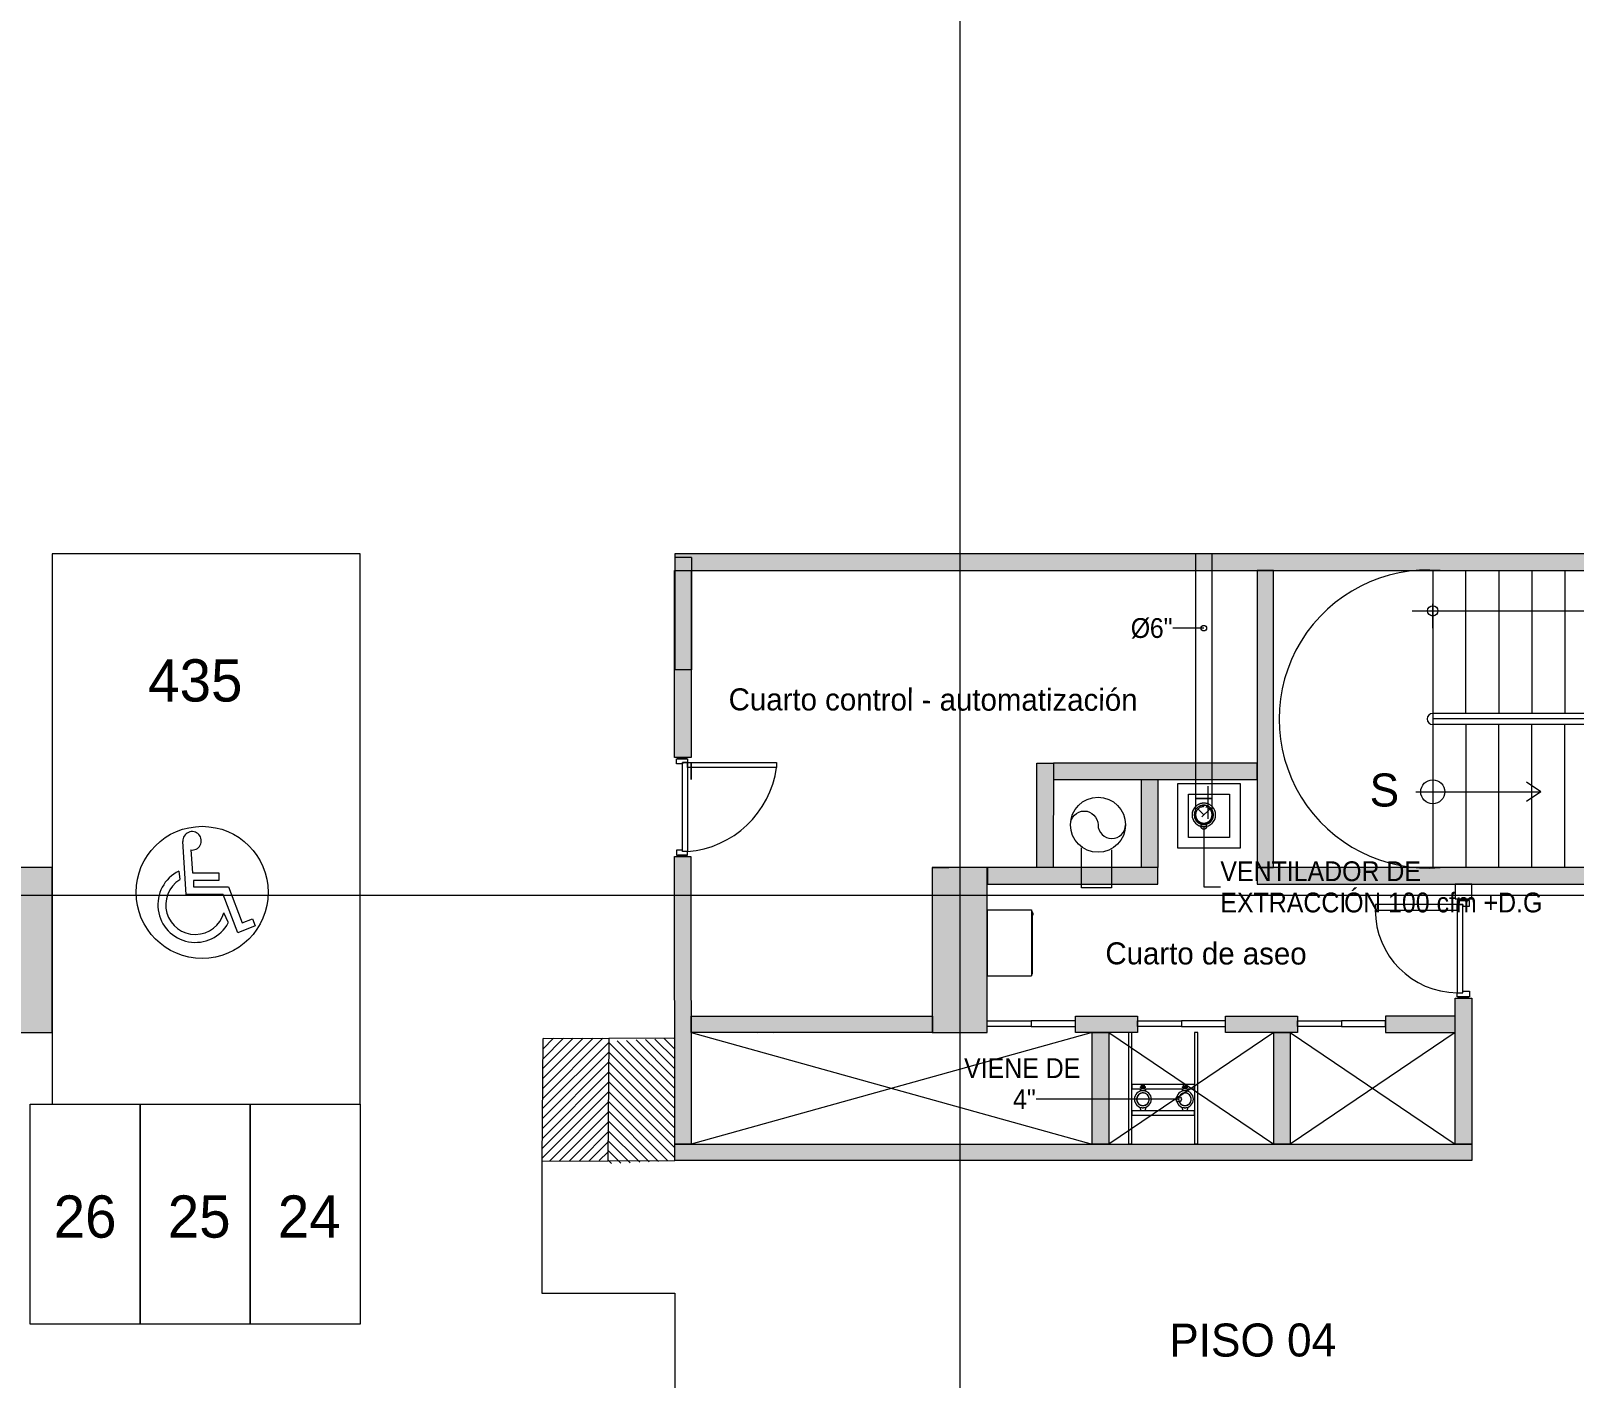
# Model space of a CAD drawing. Header units: metres. Extents: x 32 to 132, y -29 to 44.
# Drawn here: x 100.8 to 114.82, y -16.31 to -4.07 of the extents above; entities that cross this region are included whole.
import ezdxf

# ---------------------------------------------------------------- set-up
doc = ezdxf.new("R2010")
doc.units = ezdxf.units.M
doc.header["$LTSCALE"] = 100
doc.linetypes.add('Hidden 1_5', pattern=[0.0022, 0.0015, -0.0007])
doc.linetypes.add('HIDDEN JT', pattern=[0.0016, 0.001, -0.0006])
doc.layers.get('Defpoints').update_dxf_attribs({"color": 254, "lineweight": 9})
doc.layers.add('A-DETL', color=7, linetype='Continuous', lineweight=9, true_color=0x00a600)
for name, color, linetype, lineweight in [('A-WALL', 8, 'Continuous', 9), ('Arqui', 8, 'Continuous', 0), ('G-ANNO-TEXT', 7, 'Continuous', 9), ('M-EQPM', 7, 'Continuous', 18), ('M-EQPM-IDEN', 7, 'Continuous', 9), ('M-HVAC-DUCT', 7, 'Continuous', 18), ('M-HVAC-DUCT-ANNO', 7, 'Hidden 1_5', 18), ('M-HVAC-DUCT-IDEN', 7, 'Continuous', 9), ('P-PIPE', 7, 'Continuous', 18), ('P-PIPE-IDEN', 7, 'Continuous', 9)]:
    doc.layers.add(name, color=color, linetype=linetype, lineweight=lineweight)
doc.styles.add('A-DIM', font='romans.shx', dxfattribs={"width": 0.85})
doc.styles.add('SansSerif_2', font='SANSS__.TTF', dxfattribs={"width": 0.9, "height": 0.18})
doc.dimstyles.new('A-DIM0125', dxfattribs={"dimscale": 125, "dimtxt": 0.0015, "dimasz": 0.0015, "dimexe": 0.0005, "dimexo": 0.0005, "dimgap": 0.0003, "dimtad": 1, "dimzin": 1, "dimtxsty": 'A-DIM', "dimblk": 'SMALL', "dimcen": 0.0015, "dimdle": 0.0015, "dimclrd": 256, "dimclre": 252, "dimclrt": 2, "dimazin": 0, "dimtfac": 1, "dimtmove": 2, "dimatfit": 3, "dimldrblk": 'OPEN90', "dimfxl": 1, "dimlwd": -1, "dimlwe": -1, "dimarcsym": 0})

# ---------------------------------------------------------------- blocks, each defined once
blk = doc.blocks.new('discap')
at = {"layer": 'Arqui'}
for p, q in [((-179169, -277469), (-179154, -277610)), ((-178353, -278322), (-178426, -278155))]:
    blk.add_line(p, q, dxfattribs=at)
blk.add_lwpolyline([(-178974, -277120), (-178946, -277498), (-178511, -277498), (-178511, -277624), (-178926, -277624), (-178926, -277730), (-178352, -277730), (-178127, -278321), (-177953, -278254), (-177909, -278371), (-178198, -278488), (-178440, -277852), (-179047, -277852), (-179102, -276980)], dxfattribs=at)
for centre, radius, start, end in [((-178951, -276970), 152, 261.2603, 183.6697), ((-178897, -278025), 619, 116.0954, 331.345), ((-178897, -278025), 488, 121.7945, 344.571)]:
    blk.add_arc(centre, radius, start, end, dxfattribs=at)
blk = doc.blocks.new('_Small')
at = {"layer": 'Arqui', "lineweight": -2}
blk.add_circle((0, 0), 0.25, dxfattribs=at)
blk = doc.blocks.new('*D156')
at = {"layer": 'Arqui', "color": 252, "transparency": 16777216}
for p, q in [((33.433, 19.476), (33.433, 19.696)), ((36.433, 18.764), (36.433, 19.696))]:
    blk.add_line(p, q, dxfattribs=at)
at = {"layer": 'Arqui', "transparency": 16777216}
blk.add_line((33.245, 19.633), (36.62, 19.633), dxfattribs=at)
at = {"layer": 'Defpoints', "color": 0, "transparency": 16777216}
for p in [(36.433, 19.633), (33.433, 19.414), (36.433, 18.701)]:
    blk.add_point(p, dxfattribs=at)
at = {"layer": 'Arqui', "transparency": 16777216, "xscale": 0.1875, "yscale": 0.1875, "zscale": 0.1875, "rotation": 180}
blk.add_blockref('_Small', (33.433, 19.633), dxfattribs=at)
at = {"layer": 'Arqui', "transparency": 16777216, "xscale": 0.1875, "yscale": 0.1875, "zscale": 0.1875}
blk.add_blockref('_Small', (36.433, 19.633), dxfattribs=at)
at = {"layer": 'Arqui', "color": 2, "transparency": 16777216, "insert": (35.157, 19.783), "char_height": 0.1875, "attachment_point": 5, "style": 'A-DIM'}
blk.add_mtext('3,00', dxfattribs=at)
blk = doc.blocks.new('_Open90')
at = {"layer": 'Arqui', "lineweight": -2}
for p, q in [((0, 0), (-1, 0)), ((-0.5, 0.5), (0, 0)), ((0, 0), (-0.5, -0.5))]:
    blk.add_line(p, q, dxfattribs=at)
blk = doc.blocks.new('estructura etapa 3')
at = {"layer": 'Arqui'}
h = blk.add_hatch(color=256, dxfattribs=at)
h.paths.add_polyline_path([(-91.651, -6658.124), (-91.651, -6657.624), (-92.35, -6657.624), (-92.35, -6658.124)])
h.paths.add_polyline_path([(-49.354, -6658.124), (-49.354, -6657.624), (-50.055, -6657.624), (-50.055, -6658.124)])
h.paths.add_polyline_path([(-56.053, -6658.124), (-56.053, -6657.624), (-56.753, -6657.624), (-56.753, -6658.124)])
h.paths.add_polyline_path([(-76.45, -6659.124), (-76.95, -6659.124), (-76.95, -6657.624), (-76.45, -6657.624)])
h.paths.add_polyline_path([(-83.95, -6659.124), (-84.45, -6659.124), (-84.45, -6657.624), (-83.95, -6657.624)])
h.paths.add_polyline_path([(-60.452, -6659.124), (-60.952, -6659.124), (-60.952, -6657.624), (-60.452, -6657.624)])
h.paths.add_polyline_path([(-67.95, -6659.124), (-68.45, -6659.124), (-68.45, -6657.624), (-67.95, -6657.624)])
h.paths.add_polyline_path([(-91.85, -6668.199), (-91.851, -6667.599), (-92.35, -6667.599), (-92.349, -6668.199)])
h.paths.add_polyline_path([(-49.354, -6668.199), (-49.354, -6667.599), (-49.854, -6667.599), (-49.854, -6668.199)])
h.paths.add_polyline_path([(-56.154, -6668.149), (-56.154, -6667.649), (-56.854, -6667.649), (-56.854, -6668.149)])
h.paths.add_polyline_path([(-59.952, -6667.649), (-59.952, -6668.149), (-61.452, -6668.149), (-61.452, -6667.649)])
h.paths.add_polyline_path([(-75.95, -6667.649), (-75.95, -6668.149), (-77.45, -6668.149), (-77.45, -6667.649)])
h.paths.add_polyline_path([(-68.95, -6667.649), (-68.95, -6668.149), (-67.45, -6668.149), (-67.45, -6667.649)])
h.paths.add_polyline_path([(-84.95, -6667.649), (-84.95, -6668.149), (-83.45, -6668.149), (-83.45, -6667.649)])
h.paths.add_polyline_path([(-91.85, -6676.199), (-91.85, -6675.599), (-92.349, -6675.599), (-92.349, -6676.199)])
h.paths.add_polyline_path([(-49.354, -6676.199), (-49.354, -6675.599), (-49.854, -6675.599), (-49.854, -6676.199)])
h.paths.add_polyline_path([(-56.154, -6676.149), (-56.154, -6675.649), (-56.754, -6675.649), (-56.754, -6676.149)])
h.paths.add_polyline_path([(-59.952, -6675.649), (-59.952, -6676.149), (-61.452, -6676.149), (-61.452, -6675.649)])
h.paths.add_polyline_path([(-75.95, -6675.649), (-75.95, -6676.149), (-77.45, -6676.149), (-77.45, -6675.649)])
h.paths.add_polyline_path([(-68.95, -6675.649), (-68.95, -6676.149), (-67.45, -6676.149), (-67.45, -6675.649)])
h.paths.add_polyline_path([(-84.95, -6675.649), (-84.95, -6676.149), (-83.45, -6676.149), (-83.45, -6675.649)])
h.paths.add_polyline_path([(-91.847, -6686.299), (-91.851, -6685.699), (-92.35, -6685.699), (-92.346, -6686.299)])
h.paths.add_polyline_path([(-49.354, -6686.299), (-49.354, -6685.699), (-49.854, -6685.699), (-49.854, -6686.299)])
h.paths.add_polyline_path([(-56.154, -6686.249), (-56.154, -6685.749), (-56.754, -6685.749), (-56.754, -6686.249)])
h.paths.add_polyline_path([(-59.952, -6685.749), (-59.952, -6686.249), (-61.452, -6686.249), (-61.452, -6685.749)])
h.paths.add_polyline_path([(-75.95, -6685.749), (-75.95, -6686.249), (-77.45, -6686.249), (-77.45, -6685.749)])
h.paths.add_polyline_path([(-68.95, -6685.749), (-68.95, -6686.249), (-67.45, -6686.249), (-67.45, -6685.749)])
h.paths.add_polyline_path([(-84.95, -6685.749), (-84.95, -6686.249), (-83.45, -6686.249), (-83.45, -6685.749)])
h.paths.add_polyline_path([(-49.353, -6694.294), (-49.354, -6693.699), (-49.855, -6693.699), (-49.854, -6694.294)])
h.paths.add_polyline_path([(-56.054, -6694.249), (-56.054, -6693.749), (-56.753, -6693.749), (-56.753, -6694.249)])
h.paths.add_polyline_path([(-91.651, -6694.249), (-91.651, -6693.749), (-92.35, -6693.749), (-92.35, -6694.249)])
h.paths.add_polyline_path([(-59.952, -6693.749), (-59.952, -6694.249), (-61.452, -6694.249), (-61.452, -6693.749)])
h.paths.add_polyline_path([(-75.95, -6693.749), (-75.95, -6694.249), (-77.45, -6694.249), (-77.45, -6693.749)])
h.paths.add_polyline_path([(-68.95, -6693.749), (-68.95, -6694.249), (-67.45, -6694.249), (-67.45, -6693.749)])
h.paths.add_polyline_path([(-84.95, -6693.749), (-84.95, -6694.249), (-83.45, -6694.249), (-83.45, -6693.749)])
h.paths.add_polyline_path([(-49.358, -6703.974), (-49.353, -6703.374), (-49.854, -6703.374), (-49.859, -6703.974)])
h.paths.add_polyline_path([(-56.054, -6703.924), (-56.054, -6703.424), (-56.753, -6703.424), (-56.753, -6703.924)])
h.paths.add_polyline_path([(-67.95, -6704.924), (-67.95, -6703.424), (-68.45, -6703.424), (-68.45, -6704.924)])
h.paths.add_polyline_path([(-91.651, -6703.924), (-91.651, -6703.424), (-92.35, -6703.424), (-92.35, -6703.924)])
h.paths.add_polyline_path([(-61.847, -6703.424), (-60.347, -6703.424), (-60.347, -6703.924), (-61.847, -6703.924)])
h.paths.add_polyline_path([(-83.95, -6704.924), (-83.95, -6703.424), (-84.45, -6703.424), (-84.45, -6704.924)])
h.paths.add_polyline_path([(-76.45, -6704.924), (-76.45, -6703.424), (-76.95, -6703.424), (-76.95, -6704.924)])
h.paths.add_polyline_path([(-49.354, -6711.949), (-49.354, -6711.449), (-50.054, -6711.449), (-50.054, -6711.949)])
h.paths.add_polyline_path([(-55.954, -6711.949), (-55.954, -6711.449), (-56.654, -6711.449), (-56.654, -6711.949)])
h.paths.add_polyline_path([(-91.65, -6711.949), (-91.65, -6711.449), (-92.35, -6711.449), (-92.35, -6711.949)])
h.paths.add_polyline_path([(-60.952, -6711.949), (-60.952, -6709.549), (-60.452, -6709.549), (-60.452, -6711.949)])
h.paths.add_polyline_path([(-68.45, -6709.549), (-68.45, -6711.949), (-67.95, -6711.949), (-67.95, -6709.549)])
h.paths.add_polyline_path([(-76.95, -6709.549), (-76.95, -6711.949), (-76.45, -6711.949), (-76.45, -6709.549)])
h.paths.add_polyline_path([(-83.95, -6709.549), (-83.95, -6711.949), (-84.45, -6711.949), (-84.45, -6709.549)])
for p, q in [((-68.2, -6655.354), (-68.2, -6714.914)), ((-93.52, -6703.674), (-46.502, -6703.674))]:
    blk.add_line(p, q, dxfattribs=at)
for points in [[(-76.45, -6704.924), (-76.45, -6703.424), (-76.95, -6703.424), (-76.95, -6704.924)], [(-67.95, -6704.924), (-67.95, -6703.424), (-68.45, -6703.424), (-68.45, -6704.924)]]:
    blk.add_lwpolyline(points, close=True, dxfattribs=at)
blk = doc.blocks.new('soporte tuberia Ayura - 4_-2612578-NIVEL 04')
at = {"layer": 'P-PIPE'}
for p, q in [((-0.285, 0.237), (-0.315, 0.237)), ((-0.315, 0.237), (-0.315, -0.773)), ((-0.285, -0.773), (-0.285, 0.237)), ((0.285, 0.237), (0.285, -0.773)), ((0.315, 0.237), (0.285, 0.237)), ((0.315, -0.773), (0.315, 0.237)), ((0.285, -0.023), (-0.285, -0.023)), ((-0.285, -0.023), (-0.285, -0.063)), ((-0.285, -0.063), (0.285, -0.063)), ((0.285, -0.063), (0.285, -0.023)), ((-0.206, -0.263), (-0.285, -0.263)), ((-0.285, -0.263), (-0.285, -0.303)), ((-0.208, -0.265), (-0.208, -0.263)), ((-0.208, -0.263), (-0.208, -0.265)), ((-0.208, -0.263), (-0.206, -0.263)), ((-0.208, -0.263), (-0.206, -0.263)), ((-0.208, -0.303), (-0.208, -0.265)), ((-0.206, -0.265), (-0.208, -0.265)), ((-0.206, -0.265), (-0.206, -0.263)), ((-0.206, -0.263), (-0.186, -0.263)), ((-0.206, -0.263), (-0.206, -0.265)), ((-0.206, -0.265), (-0.186, -0.265)), ((-0.206, -0.265), (-0.206, -0.303)), ((-0.197, -0.28), (-0.2, -0.283)), ((-0.193, -0.282), (-0.197, -0.28)), ((-0.186, -0.263), (-0.186, -0.265)), ((-0.186, -0.265), (-0.186, -0.263)), ((-0.186, -0.263), (-0.184, -0.263)), ((-0.186, -0.263), (-0.184, -0.263)), ((0.175, -0.263), (-0.186, -0.263)), ((-0.186, -0.303), (-0.186, -0.265)), ((-0.184, -0.265), (-0.186, -0.265)), ((-0.184, -0.265), (-0.184, -0.263)), ((-0.184, -0.263), (-0.184, -0.265)), ((-0.184, -0.265), (-0.184, -0.303)), ((0.173, -0.265), (0.173, -0.263)), ((0.173, -0.263), (0.173, -0.265)), ((0.173, -0.263), (0.175, -0.263)), ((0.173, -0.263), (0.175, -0.263)), ((0.173, -0.303), (0.173, -0.265)), ((0.175, -0.265), (0.173, -0.265)), ((0.175, -0.265), (0.175, -0.263)), ((0.175, -0.263), (0.195, -0.263)), ((0.175, -0.263), (0.175, -0.265)), ((0.175, -0.265), (0.195, -0.265)), ((0.175, -0.265), (0.175, -0.303)), ((0.185, -0.28), (0.181, -0.283)), ((0.189, -0.282), (0.185, -0.28)), ((0.195, -0.263), (0.195, -0.265)), ((0.195, -0.265), (0.195, -0.263)), ((0.195, -0.263), (0.197, -0.263)), ((0.195, -0.263), (0.197, -0.263)), ((0.285, -0.263), (0.195, -0.263)), ((0.195, -0.303), (0.195, -0.265)), ((0.197, -0.265), (0.195, -0.265)), ((0.197, -0.265), (0.197, -0.263)), ((0.197, -0.263), (0.197, -0.265)), ((0.197, -0.265), (0.197, -0.303)), ((0.285, -0.303), (0.285, -0.263)), ((-0.285, -0.303), (-0.208, -0.303)), ((-0.206, -0.303), (-0.208, -0.303)), ((-0.206, -0.303), (-0.186, -0.303)), ((-0.2, -0.283), (-0.2, -0.287)), ((-0.2, -0.287), (-0.196, -0.289)), ((-0.196, -0.289), (-0.192, -0.286)), ((-0.192, -0.286), (-0.193, -0.282)), ((-0.184, -0.303), (-0.186, -0.303)), ((-0.184, -0.303), (0.173, -0.303)), ((0.175, -0.303), (0.173, -0.303)), ((0.175, -0.303), (0.195, -0.303)), ((0.181, -0.283), (0.181, -0.287)), ((0.181, -0.287), (0.185, -0.289)), ((0.185, -0.289), (0.189, -0.286)), ((0.189, -0.286), (0.189, -0.282)), ((0.197, -0.303), (0.195, -0.303)), ((0.197, -0.303), (0.285, -0.303)), ((-0.315, -0.773), (-0.285, -0.773)), ((0.285, -0.773), (0.315, -0.773))]:
    blk.add_line(p, q, dxfattribs=at)
blk = doc.blocks.new('TAA - Ayura Etapa 3 - TAA - Ayura Etapa 3-2429334-NIVEL 04')
at = {"layer": 'M-EQPM', "color": 1, "true_color": 0xff0000}
for p, q in [((-1.6, 0), (-1, 0)), ((-1.6, 0), (-1.6, -0.4)), ((-1, 0), (-1, -0.4)), ((-1, -0.4), (-1.6, -0.4)), ((-1.584, -0.4), (-1.584, -0.408)), ((-1.015, -0.408), (-1.584, -0.408)), ((-1.049, -0.408), (-1.049, -0.412)), ((-1.046, -0.412), (-1.049, -0.412)), ((-1.046, -0.408), (-1.046, -0.412)), ((-1.036, -0.412), (-1.046, -0.412)), ((-1.036, -0.408), (-1.036, -0.412)), ((-1.029, -0.412), (-1.036, -0.412)), ((-1.029, -0.412), (-1.029, -0.408)), ((-1.015, -0.408), (-1.015, -0.4))]:
    blk.add_line(p, q, dxfattribs=at)
blk = doc.blocks.new('Victaulic-IPS-Rigid Coupling Style 07-W07-107 - Standard-V77-NIVEL 04')
at = {"layer": 'A-DETL', "color": 1, "linetype": 'HIDDEN JT', "true_color": 0xff0000}
for p, q in [((65.646, -13.667), (65.643, -13.667)), ((65.688, -13.667), (65.685, -13.667))]:
    blk.add_line(p, q, dxfattribs=at)
for radius, start, end in [(0.0571, 120.3852, 149.6148), (0.0571, 90.3836, 119.6164), (0.077, 90.4844, 95.0178), (0.077, 84.9822, 89.3909), (0.0571, 75.4411, 87.0168), (0.077, 75.5876, 87.4941), (0.077, 80.421, 83.232), (0.077, 77.6133, 79.5682), (0.0571, 60.3817, 75), (0.077, 73.3108, 73.8546), (0.0571, 30.3799, 59.6201), (0.0571, 150.3859, 179.6141), (0.0571, 180.3856, 209.6144), (0.0571, 210.3844, 239.6156), (0.0571, 240.3826, 255), (0.077, 253.3098, 253.8539), (0.077, 255.5869, 267.4934), (0.077, 257.6132, 259.5679), (0.0571, 255.4403, 267.0156), (0.077, 260.4207, 263.232), (0.077, 264.9803, 269.3913), (0.0571, 270.3806, 299.6194), (0.077, 270.4823, 275.0197), (0.0571, 300.3791, 329.6209), (0.0571, 0.3787, 29.6213), (0.0571, 330.3784, 359.6216)]:
    blk.add_arc((65.665, -13.779), radius, start, end, dxfattribs=at)
for centre in [(65.643, -13.688), (65.688, -13.688)]:
    blk.add_ellipse(centre, major_axis=(0, 0.0212), ratio=0.000006, start_param=5.449518, end_param=6.283185, dxfattribs=at)
blk = doc.blocks.new('Victaulic-IPS-Rigid Coupling Style 07-W07-107 - Standard-V78-NIVEL 04')
at = {"layer": 'A-DETL', "color": 1, "linetype": 'HIDDEN JT', "true_color": 0xff0000}
for p, q in [((65.646, -13.667), (65.643, -13.667)), ((65.688, -13.667), (65.685, -13.667))]:
    blk.add_line(p, q, dxfattribs=at)
blk = doc.blocks.new('Victaulic-IPS-Rigid Coupling Style 07-W07-107 - Standard-V79-NIVEL 04')
at = {"layer": 'A-DETL', "color": 11, "linetype": 'HIDDEN JT', "true_color": 0xff8080}
for p, q in [((66.028, -13.667), (66.024, -13.667)), ((66.07, -13.667), (66.066, -13.667))]:
    blk.add_line(p, q, dxfattribs=at)
for radius, start, end in [(0.0571, 120.3815, 149.6185), (0.0571, 90.3819, 119.6181), (0.077, 90.4832, 95.0188), (0.077, 84.9812, 89.3909), (0.077, 75.587, 87.4938), (0.0571, 75.4404, 87.0172), (0.077, 80.421, 83.2325), (0.077, 77.6133, 79.5682), (0.0571, 60.3823, 75), (0.077, 73.3098, 73.854), (0.0571, 30.3827, 59.6173), (0.0571, 150.3813, 179.6187), (0.0571, 180.3813, 209.6187), (0.0571, 210.3815, 239.6185), (0.0571, 240.3819, 255), (0.077, 253.3108, 253.8545), (0.077, 255.5875, 267.4938), (0.077, 257.6132, 259.5679), (0.0571, 255.441, 267.0152), (0.077, 260.4207, 263.2315), (0.077, 264.9812, 269.3913), (0.0571, 270.3823, 299.6177), (0.077, 270.4836, 275.0188), (0.0571, 300.3827, 329.6173), (0.0571, 0.3829, 29.6171), (0.0571, 330.3829, 359.6171)]:
    blk.add_arc((66.047, -13.779), radius, start, end, dxfattribs=at)
for centre in [(66.024, -13.688), (66.07, -13.688)]:
    blk.add_ellipse(centre, major_axis=(0, 0.0212), ratio=0.000002, start_param=5.449565, end_param=6.283185, dxfattribs=at)
blk = doc.blocks.new('Victaulic-IPS-Rigid Coupling Style 07-W07-107 - Standard-V80-NIVEL 04')
at = {"layer": 'A-DETL', "color": 11, "linetype": 'HIDDEN JT', "true_color": 0xff8080}
for p, q in [((66.028, -13.667), (66.024, -13.667)), ((66.07, -13.667), (66.066, -13.667))]:
    blk.add_line(p, q, dxfattribs=at)
blk = doc.blocks.new('Victaulic-IPS-Rigid Coupling Style 07-W07-107 - Standard-2589299-NIVEL 04')
at = {"layer": 'A-DETL', "color": 1, "linetype": 'HIDDEN JT', "true_color": 0xff0000}
for p, q in [((65.646, -13.667), (65.643, -13.667)), ((65.688, -13.667), (65.685, -13.667))]:
    blk.add_line(p, q, dxfattribs=at)
at = {"layer": 'P-PIPE', "color": 1, "true_color": 0xff0000}
for start, end in [(75, 90), (80.0209, 87.4584), (255, 270), (260.0209, 267.4584)]:
    blk.add_arc((65.665, -13.779), 0.077, start, end, dxfattribs=at)
blk = doc.blocks.new('Victaulic-IPS-Rigid Coupling Style 07-W07-107 - Standard-V50-NIVEL 04')
at = {"layer": 'A-DETL', "color": 1, "linetype": 'HIDDEN JT', "true_color": 0xff0000}
for p, q in [((65.646, -13.667), (65.643, -13.667)), ((65.643, -13.667), (65.643, -13.674)), ((65.688, -13.667), (65.685, -13.667)), ((65.688, -13.674), (65.688, -13.667))]:
    blk.add_line(p, q, dxfattribs=at)
for radius, start, end in [(0.0572, 120.3824, 149.6176), (0.0572, 90.3823, 119.6177), (0.0571, 60.3821, 75), (0.0571, 30.382, 59.618), (0.0572, 150.3824, 179.6176), (0.0572, 180.3824, 209.6176), (0.0572, 210.3823, 239.6177), (0.0572, 240.3821, 255), (0.0572, 270.382, 299.618), (0.0572, 300.3819, 329.6181), (0.0572, 0.3819, 29.6181), (0.0571, 330.3818, 359.6182)]:
    blk.add_arc((65.665, -13.779), radius, start, end, dxfattribs=at)
at = {"layer": 'P-PIPE', "color": 1, "true_color": 0xff0000}
for p, q in [((65.643, -13.705), (65.643, -13.694)), ((65.688, -13.694), (65.688, -13.705)), ((65.643, -13.87), (65.643, -13.852)), ((65.643, -13.87), (65.643, -13.874)), ((65.688, -13.852), (65.688, -13.87)), ((65.688, -13.874), (65.688, -13.87))]:
    blk.add_line(p, q, dxfattribs=at)
for radius, start, end in [(0.077, 0, 180), (0.077, 105.9515, 107.2793), (0.077, 92.2009, 102.3868), (0.0571, 75, 90), (0.077, 75.2866, 87.7991), (0.077, 80.0209, 87.4584), (0.077, 72.7207, 74.6725), (0.077, 180, 0), (0.077, 252.7207, 254.6725), (0.077, 255.2866, 267.7991), (0.0572, 255, 270), (0.077, 260.0209, 267.4584), (0.077, 272.2009, 282.3868), (0.077, 285.9515, 287.2793)]:
    blk.add_arc((65.665, -13.779), radius, start, end, dxfattribs=at)
blk = doc.blocks.new('Victaulic-IPS-Rigid Coupling Style 07-W07-107 - Standard-V81-NIVEL 04')
at = {"layer": 'A-DETL', "color": 11, "linetype": 'HIDDEN JT', "true_color": 0xff8080}
for p, q in [((66.028, -13.667), (66.024, -13.667)), ((66.07, -13.667), (66.066, -13.667))]:
    blk.add_line(p, q, dxfattribs=at)
blk = doc.blocks.new('Victaulic-IPS-Rigid Coupling Style 07-W07-107 - Standard-V51-NIVEL 04')
at = {"layer": 'A-DETL', "color": 11, "linetype": 'HIDDEN JT', "true_color": 0xff8080}
for p, q in [((66.028, -13.667), (66.024, -13.667)), ((66.024, -13.667), (66.024, -13.674)), ((66.07, -13.667), (66.066, -13.667)), ((66.07, -13.674), (66.07, -13.667))]:
    blk.add_line(p, q, dxfattribs=at)
for radius, start, end in [(0.0572, 120.3823, 149.6177), (0.0571, 90.3822, 119.6178), (0.0572, 60.3821, 75), (0.0572, 30.3819, 59.6181), (0.0571, 150.3824, 179.6176), (0.0571, 180.3824, 209.6176), (0.0572, 210.3823, 239.6177), (0.0571, 240.3822, 255), (0.0571, 270.3821, 299.6179), (0.0571, 300.3819, 329.6181), (0.0572, 0.3819, 29.6181), (0.0571, 330.3819, 359.6181)]:
    blk.add_arc((66.047, -13.779), radius, start, end, dxfattribs=at)
at = {"layer": 'P-PIPE', "color": 11, "true_color": 0xff8080}
for p, q in [((66.024, -13.705), (66.024, -13.694)), ((66.07, -13.694), (66.07, -13.705)), ((66.024, -13.87), (66.024, -13.852)), ((66.024, -13.87), (66.024, -13.874)), ((66.07, -13.852), (66.07, -13.87)), ((66.07, -13.874), (66.07, -13.87))]:
    blk.add_line(p, q, dxfattribs=at)
for radius, start, end in [(0.077, 0, 180), (0.077, 105.9515, 107.2793), (0.077, 92.2009, 102.3868), (0.0572, 75, 90), (0.077, 80.0209, 87.4584), (0.077, 75.2866, 87.7991), (0.077, 72.7207, 74.6725), (0.077, 180, 0), (0.077, 252.7207, 254.6725), (0.077, 255.2866, 267.7991), (0.0571, 255, 270), (0.077, 260.0209, 267.4584), (0.077, 272.2009, 282.3868), (0.077, 285.9515, 287.2793)]:
    blk.add_arc((66.047, -13.779), radius, start, end, dxfattribs=at)
blk = doc.blocks.new('VENT_ EXT_ 100 CFM - HCM-150-V67-NIVEL 04')
at = {"layer": 'A-DETL', "color": 3, "linetype": 'HIDDEN JT', "true_color": 0x00ff00, "flags": 128}
blk.add_lwpolyline([(66.219, -11.088), (66.215, -11.089), (66.211, -11.089), (66.207, -11.089), (66.202, -11.09), (66.198, -11.091), (66.194, -11.092), (66.19, -11.093), (66.186, -11.094), (66.182, -11.095), (66.178, -11.097), (66.174, -11.099), (66.17, -11.101), (66.166, -11.103), (66.163, -11.105), (66.159, -11.107), (66.155, -11.11), (66.152, -11.112), (66.149, -11.115), (66.146, -11.118), (66.144, -11.119)], dxfattribs=at)
at = {"layer": 'A-DETL', "color": 3, "linetype": 'HIDDEN JT', "true_color": 0x00ff00}
for radius, start, end in [(0.087, 162.8624, 177.1376), (0.087, 182.8624, 197.1376), (0.087, 22.8624, 157.1376), (0.107, 44.8494, 135.1529), (0.087, 80, 100), (0.087, 2.8624, 17.1376), (0.087, 342.8624, 357.1376), (0.087, 202.8624, 217.1376), (0.087, 222.8624, 237.1376), (0.087, 242.8624, 257.0654), (0.087, 265.5572, 274.4428), (0.087, 265.6815, 274.319), (0.087, 282.9346, 297.1376), (0.087, 302.8624, 317.1376), (0.087, 322.2708, 322.4842), (0.087, 322.8624, 337.1376)]:
    blk.add_arc((66.219, -11.195), radius, start, end, dxfattribs=at)
at = {"layer": 'M-EQPM', "color": 3, "true_color": 0x00ff00, "flags": 128}
for points in [[(66.144, -11.119), (66.143, -11.121), (66.14, -11.124), (66.137, -11.127), (66.134, -11.131), (66.132, -11.134), (66.129, -11.138), (66.127, -11.141), (66.125, -11.145), (66.123, -11.149), (66.121, -11.153), (66.12, -11.157), (66.118, -11.161), (66.117, -11.165), (66.116, -11.169), (66.115, -11.173), (66.114, -11.177), (66.113, -11.182), (66.113, -11.186), (66.112, -11.19), (66.112, -11.194), (66.112, -11.195)], [(66.112, -11.195), (66.112, -11.2), (66.113, -11.204), (66.113, -11.208), (66.114, -11.213), (66.114, -11.217), (66.115, -11.221), (66.117, -11.225), (66.118, -11.229), (66.119, -11.233), (66.121, -11.237), (66.123, -11.241), (66.124, -11.245), (66.126, -11.249), (66.129, -11.252), (66.131, -11.256), (66.134, -11.259), (66.136, -11.263), (66.139, -11.266), (66.142, -11.269), (66.145, -11.272), (66.148, -11.275), (66.151, -11.278), (66.155, -11.281), (66.158, -11.283), (66.162, -11.286), (66.165, -11.288), (66.169, -11.29), (66.173, -11.292), (66.177, -11.294), (66.181, -11.295), (66.185, -11.297), (66.189, -11.298), (66.193, -11.299), (66.197, -11.3), (66.201, -11.301), (66.205, -11.302), (66.21, -11.302), (66.214, -11.302), (66.218, -11.302), (66.219, -11.302)]]:
    blk.add_lwpolyline(points, dxfattribs=at)
at = {"layer": 'M-EQPM', "color": 3, "true_color": 0x00ff00}
for radius, start, end in [(0.107, 135.1795, 180), (0.107, 180, 360), (0.087, 177.3264, 180), (0.087, 180, 182.6736), (0.087, 157.3264, 162.6736), (0.107, 360, 44.8227), (0.087, 17.3271, 22.6729), (0.087, 360, 2.6729), (0.087, 357.3271, 360), (0.087, 197.3264, 202.6736), (0.087, 217.3264, 222.6736), (0.087, 237.3265, 242.6735), (0.087, 257.0983, 265.1901), (0.087, 260, 265.3062), (0.087, 274.6943, 280), (0.087, 274.81, 282.9017), (0.087, 297.3269, 302.673), (0.087, 317.327, 322.238), (0.087, 337.3271, 342.6729)]:
    blk.add_arc((66.219, -11.195), radius, start, end, dxfattribs=at)
blk = doc.blocks.new('M_Round Transition - Angle - 30 PVC-2038070-NIVEL 04')
at = {"layer": 'A-DETL', "color": 3, "linetype": 'HIDDEN JT', "true_color": 0x00ff00}
for radius, start, end in [(0.0876, 90, 150), (0.075, 90, 180), (0.075, 180.5735, 199.7787), (0.0876, 30, 90), (0.075, 0, 90), (0.075, 340.2272, 359.4071), (0.075, 205.2214, 224.4238), (0.075, 225.5771, 244.777), (0.075, 250.2231, 269.4176), (0.075, 270.584, 289.7746), (0.075, 295.2255, 314.4107), (0.075, 315.5902, 334.7729)]:
    blk.add_arc((66.219, -11.195), radius, start, end, dxfattribs=at)
at = {"layer": 'M-HVAC-DUCT', "color": 3, "true_color": 0x00ff00}
for radius, start, end in [(0.0876, 150, 270), (0.0876, 270, 30), (0.075, 199.9742, 205.0259), (0.075, 244.9725, 250.0276), (0.075, 289.9701, 295.03), (0.075, 334.9684, 340.0317)]:
    blk.add_arc((66.219, -11.195), radius, start, end, dxfattribs=at)
blk = doc.blocks.new('M_Round Elbow - 1 D PVC-1977997-NIVEL 04')
at = {"layer": 'A-DETL', "color": 3, "linetype": 'HIDDEN JT', "true_color": 0x00ff00}
for p, q in [((66.144, -11.195), (66.144, -11.195)), ((66.294, -11.195), (66.294, -11.195))]:
    blk.add_line(p, q, dxfattribs=at)
at = {"layer": 'M-HVAC-DUCT', "color": 3, "true_color": 0x00ff00}
for p, q in [((66.147, -11.045), (66.144, -11.045)), ((66.154, -11.045), (66.147, -11.045)), ((66.166, -11.045), (66.154, -11.045)), ((66.182, -11.045), (66.166, -11.045)), ((66.2, -11.045), (66.182, -11.045)), ((66.219, -11.045), (66.2, -11.045)), ((66.239, -11.045), (66.219, -11.045)), ((66.257, -11.045), (66.239, -11.045)), ((66.272, -11.045), (66.257, -11.045)), ((66.284, -11.045), (66.272, -11.045)), ((66.292, -11.045), (66.284, -11.045)), ((66.294, -11.045), (66.292, -11.045))]:
    blk.add_line(p, q, dxfattribs=at)
at = {"layer": 'M-HVAC-DUCT', "color": 3, "true_color": 0x00ff00, "flags": 128}
for points in [[(66.144, -11.045), (66.144, -11.051), (66.144, -11.057), (66.144, -11.063), (66.144, -11.069), (66.144, -11.075), (66.144, -11.081), (66.144, -11.087), (66.144, -11.093), (66.144, -11.098), (66.144, -11.104), (66.144, -11.109), (66.144, -11.115), (66.144, -11.12), (66.144, -11.125), (66.144, -11.13), (66.144, -11.135), (66.144, -11.14), (66.144, -11.144), (66.144, -11.149), (66.144, -11.153), (66.144, -11.157), (66.144, -11.161), (66.144, -11.165), (66.144, -11.168), (66.144, -11.172), (66.144, -11.175), (66.144, -11.178), (66.144, -11.18), (66.144, -11.183), (66.144, -11.185), (66.144, -11.187), (66.144, -11.189), (66.144, -11.191), (66.144, -11.192), (66.144, -11.193), (66.144, -11.194), (66.144, -11.195), (66.144, -11.195), (66.144, -11.195), (66.144, -11.195)], [(66.294, -11.195), (66.294, -11.195), (66.294, -11.195), (66.294, -11.194), (66.294, -11.194), (66.294, -11.192), (66.294, -11.191), (66.294, -11.19), (66.294, -11.188), (66.294, -11.186), (66.294, -11.184), (66.294, -11.181), (66.294, -11.179), (66.294, -11.176), (66.294, -11.173), (66.294, -11.169), (66.294, -11.166), (66.294, -11.162), (66.294, -11.158), (66.294, -11.154), (66.294, -11.15), (66.294, -11.146), (66.294, -11.141), (66.294, -11.136), (66.294, -11.132), (66.294, -11.127), (66.294, -11.121), (66.294, -11.116), (66.294, -11.111), (66.294, -11.105), (66.294, -11.1), (66.294, -11.094), (66.294, -11.088), (66.294, -11.083), (66.294, -11.077), (66.294, -11.071), (66.294, -11.065), (66.294, -11.059), (66.294, -11.053), (66.294, -11.047), (66.294, -11.045)]]:
    blk.add_lwpolyline(points, dxfattribs=at)
at = {"layer": 'M-HVAC-DUCT', "color": 3, "true_color": 0x00ff00}
for start, end in [(180.0002, 270.0002), (270.0002, 0.0002)]:
    blk.add_arc((66.219, -11.195), 0.075, start, end, dxfattribs=at)
blk = doc.blocks.new('A$C4ed580ad')
at = {"layer": 'Arqui', "ltscale": 0.3}
h = blk.add_hatch(color=256, dxfattribs=at)
h.dxf.hatch_style = 1
h.paths.add_polyline_path([(47.832, 20.151), (26.546, 20.151), (26.546, 20.001), (47.832, 20.001)])
h = blk.add_hatch(color=256, dxfattribs=at)
h.dxf.hatch_style = 1
h.paths.add_polyline_path([(26.543, 18.3), (26.543, 20.001), (26.693, 20.001), (26.693, 18.3)])
h = blk.add_hatch(color=256, dxfattribs=at)
h.dxf.hatch_style = 1
h.paths.add_polyline_path([(31.837, 20), (31.836, 17.301), (31.987, 17.301), (31.987, 20)])
at = {"layer": 'Arqui', "ltscale": 0.03}
h = blk.add_hatch(color=256, dxfattribs=at)
h.dxf.hatch_style = 1
h.paths.add_polyline_path([(31.836, 18.25), (29.986, 18.25), (29.986, 18.1), (31.836, 18.1)])
h.paths.add_polyline_path([(29.985, 18.25), (29.985, 17.3), (30.786, 17.3), (30.786, 18.1), (30.936, 18.097), (30.936, 17.15), (29.386, 17.15), (29.386, 17.3), (29.836, 17.3), (29.836, 18.25)])
at = {"layer": 'Arqui', "ltscale": 0.3}
h = blk.add_hatch(color=256, dxfattribs=at)
h.dxf.hatch_style = 1
h.paths.add_polyline_path([(26.544, 14.787), (26.541, 17.4), (26.691, 17.4), (26.695, 14.787)])
h = blk.add_hatch(color=256, dxfattribs=at)
h.dxf.hatch_style = 1
h.paths.add_polyline_path([(36.333, 17.3), (31.836, 17.3), (31.836, 17.15), (36.333, 17.15)])
h = blk.add_hatch(color=256, dxfattribs=at)
h.dxf.hatch_style = 1
h.paths.add_polyline_path([(33.787, 14.787), (33.637, 14.787), (33.637, 16.112), (33.787, 16.112)])
h = blk.add_hatch(color=256, dxfattribs=at)
h.dxf.hatch_style = 1
h.paths.add_polyline_path([(26.694, 15.8), (26.694, 15.95), (28.886, 15.95), (28.886, 15.8), (27.446, 15.799), (27.446, 15.8), (27.296, 15.8), (27.296, 15.799)])
h = blk.add_hatch(color=256, dxfattribs=at)
h.dxf.hatch_style = 1
h.paths.add_polyline_path([(30.185, 15.8), (30.185, 15.95), (30.749, 15.95), (30.749, 15.8)])
h = blk.add_hatch(color=256, dxfattribs=at)
h.dxf.hatch_style = 1
h.paths.add_polyline_path([(31.549, 15.8), (31.549, 15.95), (32.203, 15.95), (32.203, 15.8)])
h = blk.add_hatch(color=256, dxfattribs=at)
h.dxf.hatch_style = 1
h.paths.add_polyline_path([(33.637, 15.8), (33.637, 15.95), (33.003, 15.95), (33.003, 15.8)])
at = {"layer": 'Arqui'}
h = blk.add_hatch(dxfattribs=at)
h.set_pattern_fill('ANSI31', color=256, scale=0.02, style=0)
h.set_pattern_definition([(45, (141.07189, 3420.069493), (-0.0449012806, 0.0449012806), [])])
h.paths.add_polyline_path([(25.945, 15.749), (25.346, 15.749), (25.337, 14.636), (25.935, 14.637)])
h = blk.add_hatch(dxfattribs=at)
h.set_pattern_fill('ANSI31', color=256, scale=0.02, angle=90, style=0)
h.set_pattern_definition([(135, (140.91294, 3419.509566), (-0.0449012806, -0.0449012806), [])])
h.paths.add_polyline_path([(25.945, 15.722), (26.544, 15.75), (26.545, 14.638), (25.935, 14.608)])
at = {"layer": 'Arqui', "ltscale": 0.3}
h = blk.add_hatch(color=256, dxfattribs=at)
h.dxf.hatch_style = 1
h.paths.add_polyline_path([(30.489, 14.787), (30.339, 14.787), (30.339, 15.8), (30.489, 15.8)])
h = blk.add_hatch(color=256, dxfattribs=at)
h.dxf.hatch_style = 1
h.paths.add_polyline_path([(32.138, 14.787), (31.988, 14.787), (31.988, 15.8), (32.138, 15.8)])
h = blk.add_hatch(color=256, dxfattribs=at)
h.dxf.hatch_style = 1
h.paths.add_polyline_path([(26.544, 14.787), (33.787, 14.787), (33.787, 14.637), (26.544, 14.637)])
at = {"layer": 'Arqui'}
for p, q in [((33.433, 20.001), (33.433, 17.302)), ((33.733, 18.701), (33.733, 20.001)), ((34.033, 20.001), (34.033, 18.701)), ((34.333, 20.001), (34.333, 18.701)), ((34.633, 20.001), (34.633, 18.701)), ((36.433, 18.701), (33.433, 18.701)), ((36.433, 18.651), (33.433, 18.651)), ((36.433, 18.601), (33.433, 18.601)), ((33.733, 18.601), (33.733, 17.302)), ((34.033, 17.302), (34.033, 18.601)), ((34.333, 17.302), (34.333, 18.601)), ((34.633, 17.302), (34.633, 18.601)), ((31.388, 18.039), (31.388, 17.743)), ((25.945, 15.747), (25.936, 14.634)), ((26.694, 15.8), (30.339, 14.788)), ((30.339, 15.8, 2415.091), (26.695, 14.788, 2415.091)), ((31.988, 15.8), (30.489, 14.787)), ((30.489, 15.8), (31.988, 14.788)), ((33.637, 15.8), (32.138, 14.787)), ((32.138, 15.8), (33.638, 14.787))]:
    blk.add_line(p, q, dxfattribs=at)
for points in [[(20.885, 20.15), (20.886, 15.15), (23.685, 15.15), (23.685, 20.15)], [(47.832, 20.151), (26.546, 20.151), (26.546, 20.001), (47.832, 20.001)], [(26.543, 18.3), (26.543, 20.001), (26.693, 20.001), (26.693, 18.3)], [(26.615, 18.255), (26.661, 18.255), (26.661, 17.446), (26.615, 17.446)], [(26.615, 18.255), (26.661, 18.255), (26.661, 17.446), (26.615, 17.446)], [(26.661, 18.209), (26.661, 18.255), (27.47, 18.255), (27.47, 18.209)], [(26.661, 18.209), (26.661, 18.255), (27.47, 18.255), (27.47, 18.209)], [(26.693, 18.251), (26.693, 18.251), (26.693, 18.101), (26.693, 18.101)], [(29.986, 18.25), (29.985, 17.3), (29.835, 17.3), (29.836, 18.25)], [(31.837, 18.25), (29.986, 18.25), (29.986, 18.1), (31.837, 18.1)], [(30.936, 18.1), (30.935, 17.3), (30.785, 17.3), (30.786, 18.1)], [(31.683, 18.065), (31.683, 17.476), (31.115, 17.476), (31.115, 18.065)], [(31.585, 17.967), (31.585, 17.573), (31.212, 17.573), (31.212, 17.967)], [(26.544, 14.787), (26.541, 17.4), (26.691, 17.4), (26.695, 14.787)], [(26.544, 14.787), (26.541, 17.4), (26.691, 17.4), (26.695, 14.787)], [(28.885, 17.3), (29.035, 17.3)], [(30.936, 17.3), (29.386, 17.3), (29.386, 17.15), (30.936, 17.15)], [(36.333, 17.3), (31.836, 17.3), (31.836, 17.15), (36.333, 17.15)], [(33.787, 17.015), (33.787, 17.15), (33.637, 17.15), (33.637, 17.015)], [(33.656, 16.913), (33.656, 16.964), (32.912, 16.964), (32.912, 16.913)], [(33.706, 16.964), (33.656, 16.964), (33.656, 16.163), (33.706, 16.163)], [(33.787, 14.787), (33.637, 14.787), (33.637, 16.112), (33.787, 16.112)], [(33.787, 14.787), (33.637, 14.787), (33.637, 16.112), (33.787, 16.112)], [(26.694, 15.8), (26.694, 15.95), (28.886, 15.95), (28.886, 15.8), (27.446, 15.799), (27.446, 15.8), (27.296, 15.8), (27.296, 15.799)], [(29.785, 15.907), (29.785, 15.856), (29.385, 15.856), (29.385, 15.907)], [(29.785, 15.907), (29.785, 15.856), (30.185, 15.856), (30.185, 15.907)], [(30.185, 15.8), (30.185, 15.95), (30.749, 15.95), (30.749, 15.8)], [(31.149, 15.907), (31.149, 15.856), (30.749, 15.856), (30.749, 15.907)], [(31.149, 15.907), (31.149, 15.856), (31.549, 15.856), (31.549, 15.907)], [(31.549, 15.8), (31.549, 15.95), (32.203, 15.95), (32.203, 15.8)], [(31.549, 15.8), (31.549, 15.95), (32.203, 15.95), (32.203, 15.8)], [(32.603, 15.907), (32.603, 15.856), (32.203, 15.856), (32.203, 15.907)], [(32.603, 15.907), (32.603, 15.856), (33.003, 15.856), (33.003, 15.907)], [(33.637, 15.8), (33.637, 15.95), (33.003, 15.95), (33.003, 15.8)], [(33.637, 15.8), (33.637, 15.95), (33.003, 15.95), (33.003, 15.8)], [(26.544, 15.75), (25.345, 15.744), (25.337, 14.631), (26.545, 14.637)], [(30.489, 14.787), (30.339, 14.787), (30.339, 15.8), (30.489, 15.8)], [(32.138, 14.787), (31.988, 14.787), (31.988, 15.8), (32.138, 15.8)], [(21.685, 13.15), (20.685, 13.15), (20.685, 15.15), (21.685, 15.15)], [(22.685, 13.15), (21.685, 13.15), (21.685, 15.15), (22.685, 15.15)], [(23.685, 13.15), (22.685, 13.15), (22.685, 15.15), (23.685, 15.15)], [(26.544, 14.787), (33.787, 14.787), (33.787, 14.637), (26.544, 14.637)], [(26.544, 14.787), (33.787, 14.787), (33.787, 14.637), (26.544, 14.637)]]:
    blk.add_lwpolyline(points, close=True, dxfattribs=at)
for points, elevation in [([(31.837, 20), (31.836, 17.301), (31.987, 17.301), (31.987, 20)], 1207.545), ([(26.694, 15.8), (26.694, 15.95), (28.886, 15.95), (28.886, 15.8)], 2415.091), ([(30.185, 15.8), (30.185, 15.95), (30.749, 15.95), (30.749, 15.8)], 2415.091), ([(30.489, 14.787), (30.339, 14.787), (30.339, 15.8), (30.489, 15.8)], 2415.091), ([(32.138, 14.787), (31.988, 14.787), (31.988, 15.8), (32.138, 15.8)], 1207.545)]:
    blk.add_lwpolyline(points, close=True, dxfattribs=dict(at, elevation=elevation))
for points in [[(26.615, 18.243), (26.56, 18.243), (26.56, 18.289), (26.661, 18.289), (26.661, 18.255), (26.615, 18.255), (26.615, 18.243)], [(26.615, 18.243), (26.56, 18.243), (26.56, 18.289), (26.661, 18.289), (26.661, 18.255), (26.615, 18.255), (26.615, 18.243)], [(26.65, 18.3), (26.65, 18.289), (26.571, 18.289), (26.571, 18.3)], [(26.65, 18.3), (26.65, 18.289), (26.571, 18.289), (26.571, 18.3)], [(33.278, 17.989), (34.416, 17.989), (34.286, 18.075)], [(33.278, 17.989), (34.416, 17.989), (34.286, 17.902)], [(26.615, 17.457), (26.56, 17.457), (26.56, 17.412), (26.661, 17.412), (26.661, 17.446), (26.615, 17.446), (26.615, 17.457)], [(26.615, 17.457), (26.56, 17.457), (26.56, 17.412), (26.661, 17.412), (26.661, 17.446), (26.615, 17.446), (26.615, 17.457)], [(26.65, 17.4), (26.65, 17.412), (26.571, 17.412), (26.571, 17.4)], [(26.65, 17.4), (26.65, 17.412), (26.571, 17.412), (26.571, 17.4)], [(30.515, 17.462), (30.515, 17.115), (30.241, 17.115), (30.241, 17.479)], [(33.706, 16.951), (33.768, 16.951), (33.768, 17.002), (33.656, 17.002), (33.656, 16.964), (33.706, 16.964), (33.706, 16.951)], [(33.668, 17.015), (33.668, 17.002), (33.756, 17.002), (33.756, 17.015)], [(33.706, 16.176), (33.768, 16.176), (33.768, 16.125), (33.656, 16.125), (33.656, 16.163), (33.706, 16.163), (33.706, 16.176)], [(33.668, 16.112), (33.668, 16.125), (33.756, 16.125), (33.756, 16.112)], [(25.337, 14.631), (25.337, 13.434), (26.544, 13.434), (26.544, 11.236)]]:
    blk.add_lwpolyline(points, dxfattribs=at)
at = {"layer": 'Arqui', "ltscale": 0.1}
blk.add_lwpolyline([(30.141, 17.689, -1), (30.391, 17.689, 1), (30.641, 17.689)], format="xyb", dxfattribs=at)
at = {"layer": 'Arqui'}
for centre, radius in [((33.433, 17.989), 0.109), ((22.249, 17.075), 0.6), ((22.249, 17.075), 0.6)]:
    blk.add_circle(centre, radius, dxfattribs=at)
at = {"layer": 'Arqui', "ltscale": 0.1}
blk.add_circle((30.391, 17.689), 0.25, dxfattribs=at)
at = {"layer": 'Arqui'}
for centre, radius, start, end in [((33.391, 18.65), 1.354, 85.3087, 274.6913), ((33.433, 18.651), 0.05, 90, 270), ((26.59, 18.331), 0.888, 274.5686, 352.1055), ((26.59, 18.331), 0.888, 274.5686, 352.1055), ((33.662, 16.914), 0.751, 180.044, 269.4867)]:
    blk.add_arc(centre, radius, start, end, dxfattribs=at)
blk.add_blockref('estructura etapa 3', (97.335, 6720.724), dxfattribs=at)
at = {"layer": 'Arqui', "xscale": 0.0005512069662100001, "yscale": 0.0005512069662100001, "zscale": 0.0005512069662100001}
blk.add_blockref('discap', (120.797, 170.211), dxfattribs=at)
at = {"layer": 'Arqui'}
for s, height, rotation, p in [('Cuarto control - automatización', 0.2, 359.9331, (27.034, 18.729)), ('S', 0.3, 0.0669, (32.86, 17.855)), ('Cuarto de aseo', 0.2, 359.9331, (30.458, 16.421)), ('PISO 04 ', 0.3, 0.0669, (31.039, 12.856))]:
    blk.add_text(s, height=height, rotation=rotation, dxfattribs=at).set_placement(p)
at = {"layer": 'Arqui', "char_height": 0.384, "attachment_point": 1, "rotation": 360}
for s, width, insert in [('435', 2.00679, (21.759, 19.193)), ('26', 0.89145, (20.9, 14.321)), ('25', 0.89145, (21.937, 14.321)), ('24', 0.89145, (22.937, 14.321))]:
    blk.add_mtext_dynamic_manual_height_columns(s, width=width, gutter_width=5, heights=[0], dxfattribs=dict(at, insert=insert))
at = {"layer": 'Arqui'}
dim = blk.add_linear_dim(base=(36.433, 19.633), p1=(33.433, 19.414), p2=(36.433, 18.701), angle=180, dimstyle='A-DIM0125', dxfattribs=at)
dim.commit()
dim.dimension.update_dxf_attribs({"geometry": '*D156', "text_midpoint": (35.157, 19.783), "dimtype": 160})

msp = doc.modelspace()

# ---------------------------------------------------------------- linework, layer by layer
at = {"layer": 'A-DETL', "color": 3, "linetype": 'HIDDEN JT', "true_color": 0x00ff00}
for p, q in [((111.51, -11.142), (111.404, -11.249)), ((111.457, -11.195), (111.404, -11.142))]:
    msp.add_line(p, q, dxfattribs=at)
for start, end in [(0, 180), (180.409, 203.0778), (336.9707, 359.5903), (207.3096, 229.2583), (233.9864, 256.2467), (256.4912, 257.1429), (259.2891, 280.7107), (282.8571, 283.509), (283.7535, 306.0137), (310.7418, 332.6905)]:
    msp.add_arc((111.457, -11.195), 0.075, start, end, dxfattribs=at)
at = {"layer": 'A-WALL'}
for p, q in [((106.651, -9.877), (106.651, -8.857)), ((106.801, -8.857), (106.651, -8.857)), ((106.801, -8.857), (106.801, -9.877)), ((106.801, -9.877), (106.651, -9.877))]:
    msp.add_line(p, q, dxfattribs=at)
at = {"layer": 'M-EQPM-IDEN'}
for p, q in [((111.457, -11.302), (111.457, -11.85)), ((111.457, -11.85), (111.607, -11.85))]:
    msp.add_line(p, q, dxfattribs=at)
msp.add_circle((111.457, -11.302), 0.025, dxfattribs=at)
at = {"layer": 'M-HVAC-DUCT', "color": 3, "true_color": 0x00ff00}
for p, q in [((111.382, -8.824), (111.382, -11.045)), ((111.532, -8.824), (111.382, -8.824)), ((111.532, -11.045), (111.532, -8.824)), ((111.382, -11.045), (111.385, -11.045)), ((111.385, -11.045), (111.392, -11.045)), ((111.392, -11.045), (111.404, -11.045)), ((111.404, -11.045), (111.42, -11.045)), ((111.42, -11.045), (111.438, -11.045)), ((111.438, -11.045), (111.457, -11.045)), ((111.457, -11.045), (111.477, -11.045)), ((111.477, -11.045), (111.495, -11.045)), ((111.495, -11.045), (111.51, -11.045)), ((111.51, -11.045), (111.522, -11.045)), ((111.522, -11.045), (111.53, -11.045)), ((111.53, -11.045), (111.532, -11.045))]:
    msp.add_line(p, q, dxfattribs=at)
at = {"layer": 'M-HVAC-DUCT-ANNO', "color": 3, "true_color": 0x00ff00}
for start, end in [(203.3058, 207.1716), (229.417, 233.7993), (257.1429, 258.9963), (281.0035, 282.8571), (306.2009, 310.583), (332.8286, 336.9325)]:
    msp.add_arc((111.457, -11.195), 0.075, start, end, dxfattribs=at)
at = {"layer": 'M-HVAC-DUCT-IDEN'}
msp.add_line((111.457, -9.498), (111.174, -9.498), dxfattribs=at)
msp.add_circle((111.457, -9.498), 0.025, dxfattribs=at)
at = {"layer": 'P-PIPE', "color": 1, "true_color": 0xff0000}
for radius, start, end in [(0.0572, 0, 180), (0.0571, 180, 0)]:
    msp.add_arc((110.904, -13.779), radius, start, end, dxfattribs=at)
at = {"layer": 'P-PIPE', "color": 11, "true_color": 0xff8080}
for radius, start, end in [(0.0571, 0, 180), (0.0572, 180, 0)]:
    msp.add_arc((111.285, -13.779), radius, start, end, dxfattribs=at)
at = {"layer": 'P-PIPE-IDEN'}
msp.add_line((111.228, -13.779), (109.932, -13.779), dxfattribs=at)
msp.add_circle((111.228, -13.779), 0.025, dxfattribs=at)

# ---------------------------------------------------------------- block references
at = {"layer": 'A-DETL', "color": 3, "linetype": 'HIDDEN JT', "true_color": 0x00ff00}
for name in ['M_Round Elbow - 1 D PVC-1977997-NIVEL 04', 'VENT_ EXT_ 100 CFM - HCM-150-V67-NIVEL 04', 'M_Round Transition - Angle - 30 PVC-2038070-NIVEL 04']:
    msp.add_blockref(name, (45.238, 0), dxfattribs=at)
at = {"layer": 'A-DETL', "color": 1, "linetype": 'HIDDEN JT', "true_color": 0xff0000}
for name in ['Victaulic-IPS-Rigid Coupling Style 07-W07-107 - Standard-V50-NIVEL 04', 'Victaulic-IPS-Rigid Coupling Style 07-W07-107 - Standard-V77-NIVEL 04', 'Victaulic-IPS-Rigid Coupling Style 07-W07-107 - Standard-V78-NIVEL 04', 'Victaulic-IPS-Rigid Coupling Style 07-W07-107 - Standard-2589299-NIVEL 04']:
    msp.add_blockref(name, (45.238, 0), dxfattribs=at)
at = {"layer": 'A-DETL', "color": 11, "linetype": 'HIDDEN JT', "true_color": 0xff8080}
for name in ['Victaulic-IPS-Rigid Coupling Style 07-W07-107 - Standard-V51-NIVEL 04', 'Victaulic-IPS-Rigid Coupling Style 07-W07-107 - Standard-V79-NIVEL 04', 'Victaulic-IPS-Rigid Coupling Style 07-W07-107 - Standard-V80-NIVEL 04', 'Victaulic-IPS-Rigid Coupling Style 07-W07-107 - Standard-V81-NIVEL 04']:
    msp.add_blockref(name, (45.238, 0), dxfattribs=at)
at = {"layer": 'Arqui'}
msp.add_blockref('A$C4ed580ad', (80.104, -28.974), dxfattribs=at)
at = {"layer": 'M-EQPM', "color": 1, "true_color": 0xff0000, "rotation": 90.0000000000001}
msp.add_blockref('TAA - Ayura Etapa 3 - TAA - Ayura Etapa 3-2429334-NIVEL 04', (109.49, -11.057), dxfattribs=at)
at = {"layer": 'P-PIPE', "rotation": 180}
msp.add_blockref('soporte tuberia Ayura - 4_-2612578-NIVEL 04', (111.088, -13.947), dxfattribs=at)

# ---------------------------------------------------------------- texts
at = {"layer": 'G-ANNO-TEXT', "insert": (109.278, -13.406), "char_height": 0.18, "width": 1.25544, "attachment_point": 1, "style": 'SansSerif_2'}
msp.add_mtext('VIENE DE', dxfattribs=at)
at = {"layer": 'M-EQPM-IDEN', "char_height": 0.18, "attachment_point": 1, "style": 'SansSerif_2'}
for s, insert, width in [('VENTILADOR DE', (111.607, -11.617), 2.17177), ('EXTRACCI', (111.607, -11.901), 1.36367), ('Ó', (112.732, -11.901), 0.20924), ('N 100 cfm +D.G', (112.905, -11.901), 1.93367)]:
    msp.add_mtext(s, dxfattribs=dict(at, insert=insert, width=width))
at = {"layer": 'M-HVAC-DUCT-IDEN', "char_height": 0.18, "attachment_point": 1, "style": 'SansSerif_2'}
for s, insert, width in [('Ø', (110.793, -9.407), 0.20924), ('6"', (110.966, -9.407), 0.24532)]:
    msp.add_mtext(s, dxfattribs=dict(at, insert=insert, width=width))
at = {"layer": 'P-PIPE-IDEN', "insert": (109.723, -13.688), "char_height": 0.18, "width": 0.24532, "attachment_point": 1, "style": 'SansSerif_2'}
msp.add_mtext('4"', dxfattribs=at)

doc.saveas('drawing.dxf')
